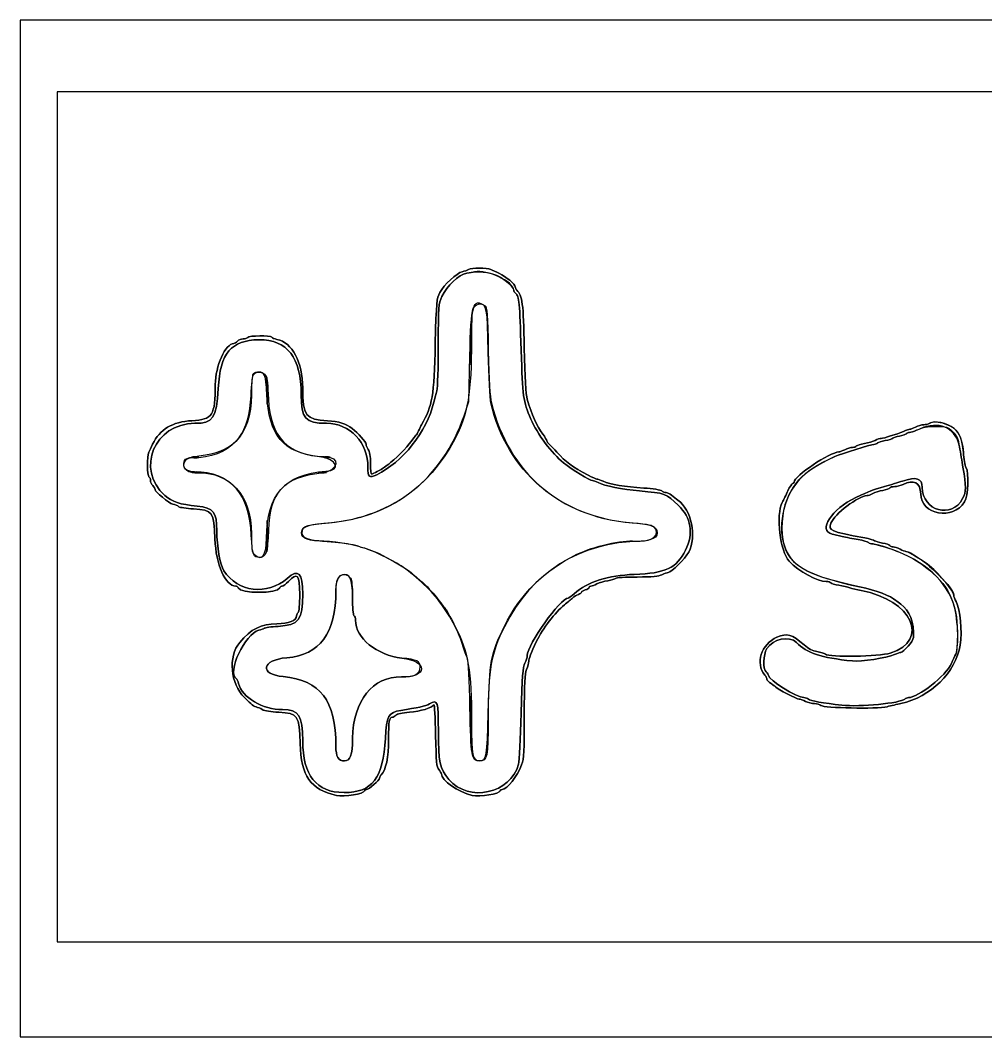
# Model space of a CAD drawing. Header units: millimetres. Extents: x -80 to 0, y -27 to 20.
# Drawn here: x -80 to -59.11, y -27 to -5 of the extents above; entities that cross this region are included whole.
import ezdxf

# ---------------------------------------------------------------- set-up
doc = ezdxf.new("R2010")
doc.units = ezdxf.units.MM
doc.layers.get('0').update_dxf_attribs({"linetype": 'CONTINUOUS'})

msp = doc.modelspace()

# ---------------------------------------------------------------- linework, layer by layer
for p, q in [((-70.289, -13.25), (-70.269, -12.271)), ((-70.395, -13.56), (-70.289, -13.25)), ((-74.655, -15.827), (-74.671, -16.176)), ((-74.645, -16.151), (-74.655, -15.827))]:
    msp.add_line(p, q)
for points in [[(0, -5), (-80, -5), (-80, -27), (0, -27)], [(-79.205, -15.746), (-79.205, -24.945), (-40.058, -24.945), (-0.911, -24.945), (-0.911, -15.746), (-0.911, -6.546), (-40.058, -6.546), (-79.205, -6.546)]]:
    msp.add_lwpolyline(points, close=True)
for points in [[(-70.921, -10.893), (-70.832, -10.725), (-70.553, -10.467), (-70.434, -10.442)], [(-70.434, -10.442), (-70.553, -10.467), (-70.832, -10.725), (-70.921, -10.893)], [(-70.338, -10.476), (-70.509, -10.504), (-70.773, -10.751), (-70.873, -10.976)], [(-70.873, -10.976), (-70.773, -10.751), (-70.509, -10.504), (-70.338, -10.476)], [(-70.434, -10.442), (-70.387, -10.432), (-70.326, -10.411), (-70.299, -10.395)], [(-70.299, -10.395), (-70.326, -10.411), (-70.387, -10.432), (-70.434, -10.442)], [(-70.169, -10.446), (-70.196, -10.452), (-70.272, -10.465), (-70.338, -10.476)], [(-70.338, -10.476), (-70.272, -10.465), (-70.196, -10.452), (-70.169, -10.446)], [(-70.299, -10.395), (-70.236, -10.358), (-69.891, -10.355), (-69.818, -10.391)], [(-69.818, -10.391), (-69.891, -10.355), (-70.236, -10.358), (-70.299, -10.395)], [(-69.321, -10.838), (-69.321, -10.656), (-69.895, -10.39), (-70.169, -10.446)], [(-70.169, -10.446), (-70.054, -10.423), (-69.752, -10.474), (-69.647, -10.535)], [(-69.818, -10.391), (-69.787, -10.406), (-69.702, -10.445), (-69.631, -10.478)], [(-69.631, -10.478), (-69.702, -10.445), (-69.787, -10.406), (-69.818, -10.391)], [(-69.647, -10.535), (-69.502, -10.619), (-69.321, -10.788), (-69.321, -10.838)], [(-69.631, -10.478), (-69.487, -10.545), (-69.288, -10.714), (-69.288, -10.77)], [(-69.288, -10.77), (-69.288, -10.714), (-69.487, -10.545), (-69.631, -10.478)], [(-69.288, -10.77), (-69.288, -10.79), (-69.271, -10.824), (-69.25, -10.844)], [(-69.25, -10.844), (-69.271, -10.824), (-69.288, -10.79), (-69.288, -10.77)], [(-71.018, -11.994), (-70.995, -11.083), (-70.99, -11.024), (-70.921, -10.893)], [(-70.921, -10.893), (-70.99, -11.024), (-70.995, -11.083), (-71.018, -11.994)], [(-70.873, -10.976), (-70.95, -11.149), (-70.952, -11.176), (-70.953, -12.022)], [(-70.953, -12.022), (-70.952, -11.176), (-70.95, -11.149), (-70.873, -10.976)], [(-69.275, -10.914), (-69.3, -10.894), (-69.321, -10.859), (-69.321, -10.838)], [(-69.321, -10.838), (-69.321, -10.859), (-69.3, -10.894), (-69.275, -10.914)], [(-69.159, -12.141), (-69.191, -11.104), (-69.203, -10.974), (-69.275, -10.914)], [(-69.275, -10.914), (-69.203, -10.974), (-69.191, -11.104), (-69.159, -12.141)], [(-69.25, -10.844), (-69.132, -10.963), (-69.112, -11.12), (-69.091, -12.092)], [(-69.091, -12.092), (-69.112, -11.12), (-69.132, -10.963), (-69.25, -10.844)], [(-70.269, -12.271), (-70.247, -11.131), (-70.21, -11.008), (-69.941, -11.178)], [(-70.183, -11.218), (-70.225, -11.278), (-70.234, -11.404), (-70.234, -11.928)], [(-70.057, -11.146), (-70.099, -11.146), (-70.155, -11.178), (-70.183, -11.218)], [(-69.872, -12.186), (-69.893, -11.191), (-69.901, -11.146), (-70.057, -11.146)], [(-69.941, -11.178), (-69.9, -11.203), (-69.888, -11.364), (-69.871, -12.148)], [(-70.242, -11.69), (-70.248, -11.507), (-70.253, -11.666), (-70.253, -12.043)], [(-75.176, -11.896), (-75.133, -11.896), (-75.09, -11.881), (-75.079, -11.863)], [(-75.079, -11.863), (-75.09, -11.881), (-75.133, -11.896), (-75.176, -11.896)], [(-75.079, -11.863), (-75.054, -11.823), (-74.584, -11.82), (-74.559, -11.859)], [(-74.559, -11.859), (-74.584, -11.82), (-75.054, -11.823), (-75.079, -11.863)], [(-74.559, -11.859), (-74.55, -11.875), (-74.499, -11.896), (-74.447, -11.907)], [(-74.447, -11.907), (-74.499, -11.896), (-74.55, -11.875), (-74.559, -11.859)], [(-70.242, -12.376), (-70.237, -12.182), (-70.237, -11.873), (-70.242, -11.69)], [(-75.78, -12.884), (-75.78, -12.49), (-75.557, -11.994), (-75.38, -11.994)], [(-75.38, -11.994), (-75.557, -11.994), (-75.78, -12.49), (-75.78, -12.884)], [(-74.834, -11.915), (-75.437, -11.921), (-75.675, -12.205), (-75.717, -12.969)], [(-75.717, -12.969), (-75.675, -12.205), (-75.437, -11.921), (-74.834, -11.915)], [(-75.38, -11.994), (-75.364, -11.994), (-75.329, -11.972), (-75.302, -11.945)], [(-75.302, -11.945), (-75.329, -11.972), (-75.364, -11.994), (-75.38, -11.994)], [(-75.302, -11.945), (-75.275, -11.918), (-75.219, -11.896), (-75.176, -11.896)], [(-75.176, -11.896), (-75.219, -11.896), (-75.275, -11.918), (-75.302, -11.945)], [(-73.92, -13.1), (-73.92, -12.301), (-74.222, -11.909), (-74.834, -11.915)], [(-74.834, -11.915), (-74.222, -11.909), (-73.92, -12.301), (-73.92, -13.1)], [(-74.447, -11.907), (-74.115, -11.973), (-73.888, -12.4), (-73.888, -12.959)], [(-73.888, -12.959), (-73.888, -12.4), (-74.115, -11.973), (-74.447, -11.907)], [(-71.316, -13.755), (-71.079, -13.337), (-71.047, -13.149), (-71.018, -11.994)], [(-71.018, -11.994), (-71.047, -13.149), (-71.079, -13.337), (-71.316, -13.755)], [(-70.953, -12.022), (-70.953, -12.517), (-70.968, -12.947), (-70.987, -13.021)], [(-70.987, -13.021), (-70.968, -12.947), (-70.953, -12.517), (-70.953, -12.022)], [(-70.234, -11.928), (-70.235, -13.065), (-70.314, -13.535), (-70.596, -14.067)], [(-70.253, -12.043), (-70.253, -12.42), (-70.248, -12.569), (-70.242, -12.376)], [(-69.091, -12.092), (-69.078, -12.73), (-69.057, -13.103), (-69.029, -13.201)], [(-69.029, -13.201), (-69.057, -13.103), (-69.078, -12.73), (-69.091, -12.092)], [(-69.814, -13.281), (-69.835, -13.192), (-69.861, -12.699), (-69.872, -12.186)], [(-69.871, -12.148), (-69.857, -12.814), (-69.837, -13.144), (-69.802, -13.283)], [(-68.949, -13.63), (-69.117, -13.235), (-69.128, -13.158), (-69.159, -12.141)], [(-69.159, -12.141), (-69.128, -13.158), (-69.117, -13.235), (-68.949, -13.63)], [(-75.006, -13.119), (-74.997, -12.886), (-74.975, -12.677), (-74.957, -12.654)], [(-74.946, -12.665), (-74.987, -12.706), (-74.997, -12.796), (-74.997, -13.112)], [(-74.957, -12.654), (-74.902, -12.586), (-74.743, -12.605), (-74.691, -12.687)], [(-74.84, -12.614), (-74.87, -12.614), (-74.918, -12.637), (-74.946, -12.665)], [(-74.666, -13.077), (-74.69, -12.664), (-74.708, -12.616), (-74.84, -12.614)], [(-74.691, -12.687), (-74.66, -12.737), (-74.64, -12.901), (-74.63, -13.202)], [(-74.663, -12.723), (-74.676, -12.702), (-74.683, -12.812), (-74.678, -12.967)], [(-74.644, -13.087), (-74.641, -12.907), (-74.65, -12.744), (-74.663, -12.723)], [(-76.286, -13.666), (-75.838, -13.641), (-75.781, -13.553), (-75.78, -12.884)], [(-75.78, -12.884), (-75.781, -13.553), (-75.838, -13.641), (-76.286, -13.666)], [(-75.717, -12.969), (-75.753, -13.61), (-75.828, -13.723), (-76.221, -13.723)], [(-76.221, -13.723), (-75.828, -13.723), (-75.753, -13.61), (-75.717, -12.969)], [(-74.678, -12.967), (-74.664, -13.397), (-74.648, -13.45), (-74.644, -13.087)], [(-73.888, -12.959), (-73.888, -13.56), (-73.826, -13.642), (-73.35, -13.668)], [(-73.35, -13.668), (-73.826, -13.642), (-73.888, -13.56), (-73.888, -12.959)], [(-74.997, -13.112), (-74.997, -13.977), (-75.466, -14.473), (-76.283, -14.473)], [(-75.994, -14.408), (-75.333, -14.309), (-75.039, -13.925), (-75.006, -13.119)], [(-73.528, -14.448), (-74.327, -14.349), (-74.615, -14.003), (-74.666, -13.077)], [(-73.376, -13.723), (-73.831, -13.723), (-73.92, -13.621), (-73.92, -13.1)], [(-73.92, -13.1), (-73.92, -13.621), (-73.831, -13.723), (-73.376, -13.723)], [(-70.987, -13.021), (-71.006, -13.093), (-71.034, -13.203), (-71.049, -13.266)], [(-71.049, -13.266), (-71.034, -13.203), (-71.006, -13.093), (-70.987, -13.021)], [(-74.63, -13.202), (-74.602, -14.008), (-74.186, -14.436), (-73.427, -14.44)], [(-71.049, -13.266), (-71.207, -13.911), (-71.724, -14.567), (-72.287, -14.837)], [(-72.287, -14.837), (-71.724, -14.567), (-71.207, -13.911), (-71.049, -13.266)], [(-66.814, -15.878), (-68.333, -15.741), (-69.472, -14.755), (-69.814, -13.281)], [(-69.802, -13.283), (-69.421, -14.807), (-68.322, -15.744), (-66.76, -15.875)], [(-69.029, -13.201), (-68.932, -13.536), (-68.819, -13.788), (-68.693, -13.956)], [(-68.693, -13.956), (-68.819, -13.788), (-68.932, -13.536), (-69.029, -13.201)], [(-73.317, -15.875), (-71.909, -15.748), (-70.866, -14.921), (-70.395, -13.56)], [(-68.245, -14.577), (-68.493, -14.382), (-68.812, -13.953), (-68.949, -13.63)], [(-68.949, -13.63), (-68.812, -13.953), (-68.493, -14.382), (-68.245, -14.577)], [(-76.221, -13.723), (-77.097, -13.723), (-77.511, -14.72), (-76.869, -15.285)], [(-76.869, -15.285), (-77.511, -14.72), (-77.097, -13.723), (-76.221, -13.723)], [(-77.136, -14.176), (-76.982, -13.854), (-76.707, -13.689), (-76.286, -13.666)], [(-76.286, -13.666), (-76.707, -13.689), (-76.982, -13.854), (-77.136, -14.176)], [(-72.475, -14.675), (-72.466, -14.144), (-72.864, -13.723), (-73.376, -13.723)], [(-73.376, -13.723), (-72.864, -13.723), (-72.466, -14.144), (-72.475, -14.675)], [(-73.35, -13.668), (-73.107, -13.681), (-72.949, -13.731), (-72.817, -13.835)], [(-72.817, -13.835), (-72.949, -13.731), (-73.107, -13.681), (-73.35, -13.668)], [(-72.817, -13.835), (-72.691, -13.934), (-72.518, -14.131), (-72.517, -14.177)], [(-72.517, -14.177), (-72.518, -14.131), (-72.691, -13.934), (-72.817, -13.835)], [(-71.378, -13.885), (-71.359, -13.841), (-71.331, -13.782), (-71.316, -13.755)], [(-71.316, -13.755), (-71.331, -13.782), (-71.359, -13.841), (-71.378, -13.885)], [(-60.883, -13.897), (-60.826, -13.873), (-60.765, -13.853), (-60.748, -13.853)], [(-60.748, -13.853), (-60.765, -13.853), (-60.826, -13.873), (-60.883, -13.897)], [(-60.748, -13.853), (-60.73, -13.853), (-60.674, -13.831), (-60.622, -13.805)], [(-60.622, -13.805), (-60.674, -13.831), (-60.73, -13.853), (-60.748, -13.853)], [(-60.622, -13.805), (-60.571, -13.778), (-60.492, -13.756), (-60.447, -13.755)], [(-60.447, -13.755), (-60.492, -13.756), (-60.571, -13.778), (-60.622, -13.805)], [(-60.599, -13.873), (-60.432, -13.798), (-60.409, -13.793), (-60.169, -13.791)], [(-60.447, -13.81), (-60.474, -13.819), (-60.542, -13.847), (-60.599, -13.873)], [(-60.447, -13.755), (-60.402, -13.755), (-60.344, -13.74), (-60.317, -13.723)], [(-60.317, -13.723), (-60.344, -13.74), (-60.402, -13.755), (-60.447, -13.755)], [(-59.671, -14.235), (-59.734, -13.857), (-60.06, -13.678), (-60.447, -13.81)], [(-60.317, -13.723), (-60.25, -13.68), (-60.128, -13.683), (-59.99, -13.732)], [(-59.79, -13.838), (-59.951, -13.712), (-60.211, -13.655), (-60.317, -13.723)], [(-60.169, -13.791), (-59.95, -13.788), (-59.934, -13.793), (-59.824, -13.901)], [(-59.99, -13.732), (-59.717, -13.827), (-59.618, -13.98), (-59.588, -14.352)], [(-59.588, -14.352), (-59.61, -14.072), (-59.663, -13.939), (-59.79, -13.838)], [(-70.596, -14.067), (-71.161, -15.135), (-72.1, -15.771), (-73.268, -15.876)], [(-71.539, -14.114), (-71.496, -14.052), (-71.45, -13.993), (-71.437, -13.983)], [(-71.437, -13.983), (-71.45, -13.993), (-71.496, -14.052), (-71.539, -14.114)], [(-71.437, -13.983), (-71.423, -13.974), (-71.397, -13.93), (-71.378, -13.885)], [(-71.378, -13.885), (-71.397, -13.93), (-71.423, -13.974), (-71.437, -13.983)], [(-68.693, -13.956), (-68.643, -14.021), (-68.603, -14.088), (-68.603, -14.104)], [(-68.603, -14.104), (-68.603, -14.088), (-68.643, -14.021), (-68.693, -13.956)], [(-61.494, -14.094), (-61.448, -14.069), (-61.39, -14.049), (-61.365, -14.049)], [(-61.365, -14.049), (-61.39, -14.049), (-61.448, -14.069), (-61.494, -14.094)], [(-61.365, -14.049), (-61.314, -14.049), (-61.034, -13.961), (-60.883, -13.897)], [(-60.883, -13.897), (-61.034, -13.961), (-61.314, -14.049), (-61.365, -14.049)], [(-61.115, -14.048), (-61.124, -14.063), (-61.197, -14.084), (-61.278, -14.096)], [(-61.278, -14.096), (-61.197, -14.084), (-61.124, -14.063), (-61.115, -14.048)], [(-60.969, -14), (-61.041, -14.012), (-61.107, -14.034), (-61.115, -14.048)], [(-61.115, -14.048), (-61.107, -14.034), (-61.041, -14.012), (-60.969, -14)], [(-60.821, -13.948), (-60.831, -13.965), (-60.898, -13.988), (-60.969, -14)], [(-60.969, -14), (-60.898, -13.988), (-60.831, -13.965), (-60.821, -13.948)], [(-60.752, -13.919), (-60.78, -13.919), (-60.811, -13.932), (-60.821, -13.948)], [(-60.821, -13.948), (-60.811, -13.932), (-60.78, -13.919), (-60.752, -13.919)], [(-60.599, -13.873), (-60.656, -13.898), (-60.724, -13.919), (-60.752, -13.919)], [(-60.752, -13.919), (-60.724, -13.919), (-60.656, -13.898), (-60.599, -13.873)], [(-59.824, -13.901), (-59.726, -13.995), (-59.702, -14.049), (-59.671, -14.235)], [(-77.22, -14.351), (-77.205, -14.319), (-77.167, -14.241), (-77.136, -14.176)], [(-77.136, -14.176), (-77.167, -14.241), (-77.205, -14.319), (-77.22, -14.351)], [(-72.517, -14.177), (-72.516, -14.205), (-72.494, -14.257), (-72.468, -14.292)], [(-72.468, -14.292), (-72.494, -14.257), (-72.516, -14.205), (-72.517, -14.177)], [(-72.468, -14.292), (-72.436, -14.334), (-72.42, -14.435), (-72.42, -14.596)], [(-72.42, -14.596), (-72.42, -14.435), (-72.436, -14.334), (-72.468, -14.292)], [(-72.027, -14.604), (-71.913, -14.53), (-71.628, -14.243), (-71.539, -14.114)], [(-71.539, -14.114), (-71.628, -14.243), (-71.913, -14.53), (-72.027, -14.604)], [(-68.603, -14.104), (-68.603, -14.12), (-68.577, -14.155), (-68.546, -14.183)], [(-68.546, -14.183), (-68.577, -14.155), (-68.603, -14.12), (-68.603, -14.104)], [(-68.546, -14.183), (-68.514, -14.211), (-68.443, -14.284), (-68.388, -14.345)], [(-68.388, -14.345), (-68.443, -14.284), (-68.514, -14.211), (-68.546, -14.183)], [(-61.524, -14.18), (-61.586, -14.18), (-62.221, -14.378), (-62.372, -14.444)], [(-62.372, -14.444), (-62.221, -14.378), (-61.586, -14.18), (-61.524, -14.18)], [(-62.283, -14.343), (-62.264, -14.343), (-62.207, -14.321), (-62.155, -14.294)], [(-62.155, -14.294), (-62.207, -14.321), (-62.264, -14.343), (-62.283, -14.343)], [(-62.155, -14.294), (-62.104, -14.267), (-62.03, -14.245), (-61.991, -14.245)], [(-61.991, -14.245), (-62.03, -14.245), (-62.104, -14.267), (-62.155, -14.294)], [(-61.991, -14.245), (-61.951, -14.245), (-61.911, -14.231), (-61.9, -14.214)], [(-61.9, -14.214), (-61.911, -14.231), (-61.951, -14.245), (-61.991, -14.245)], [(-61.9, -14.214), (-61.89, -14.197), (-61.813, -14.173), (-61.73, -14.161)], [(-61.73, -14.161), (-61.813, -14.173), (-61.89, -14.197), (-61.9, -14.214)], [(-61.73, -14.161), (-61.647, -14.148), (-61.541, -14.118), (-61.494, -14.094)], [(-61.494, -14.094), (-61.541, -14.118), (-61.647, -14.148), (-61.73, -14.161)], [(-61.443, -14.149), (-61.454, -14.166), (-61.49, -14.18), (-61.524, -14.18)], [(-61.524, -14.18), (-61.49, -14.18), (-61.454, -14.166), (-61.443, -14.149)], [(-61.278, -14.096), (-61.358, -14.108), (-61.433, -14.132), (-61.443, -14.149)], [(-61.443, -14.149), (-61.433, -14.132), (-61.358, -14.108), (-61.278, -14.096)], [(-59.597, -14.669), (-59.618, -14.552), (-59.65, -14.357), (-59.671, -14.235)], [(-59.671, -14.235), (-59.65, -14.357), (-59.618, -14.552), (-59.597, -14.669)], [(-77.215, -14.881), (-77.255, -14.857), (-77.259, -14.429), (-77.22, -14.351)], [(-77.22, -14.351), (-77.259, -14.429), (-77.255, -14.857), (-77.215, -14.881)], [(-76.283, -14.473), (-76.392, -14.473), (-76.465, -14.537), (-76.465, -14.632)], [(-76.459, -14.593), (-76.447, -14.479), (-76.434, -14.473), (-75.994, -14.408)], [(-76.22, -14.449), (-76.292, -14.449), (-76.318, -14.456), (-76.277, -14.464)], [(-76.277, -14.464), (-76.236, -14.471), (-76.178, -14.471), (-76.147, -14.463)], [(-76.147, -14.463), (-76.115, -14.455), (-76.149, -14.449), (-76.22, -14.449)], [(-73.386, -14.76), (-73.035, -14.735), (-73.145, -14.495), (-73.528, -14.448)], [(-73.427, -14.44), (-73.049, -14.442), (-73.101, -14.757), (-73.486, -14.802)], [(-73.366, -14.448), (-73.429, -14.448), (-73.454, -14.455), (-73.423, -14.463)], [(-73.423, -14.463), (-73.392, -14.471), (-73.34, -14.471), (-73.309, -14.463)], [(-73.309, -14.463), (-73.277, -14.455), (-73.303, -14.448), (-73.366, -14.448)], [(-68.388, -14.345), (-68.193, -14.561), (-68.054, -14.663), (-67.709, -14.846)], [(-67.709, -14.846), (-68.054, -14.663), (-68.193, -14.561), (-68.388, -14.345)], [(-62.372, -14.444), (-63.179, -14.8), (-63.514, -15.253), (-63.514, -15.99)], [(-63.253, -14.994), (-63.253, -14.866), (-62.473, -14.343), (-62.283, -14.343)], [(-62.283, -14.343), (-62.473, -14.343), (-63.253, -14.866), (-63.253, -14.994)], [(-63.149, -14.949), (-62.983, -14.761), (-62.754, -14.612), (-62.372, -14.444)], [(-59.588, -14.352), (-59.576, -14.492), (-59.551, -14.637), (-59.531, -14.673)], [(-59.531, -14.673), (-59.551, -14.637), (-59.576, -14.492), (-59.588, -14.352)], [(-76.465, -14.632), (-76.465, -14.705), (-76.357, -14.767), (-76.228, -14.767)], [(-76.156, -14.8), (-76.372, -14.799), (-76.472, -14.731), (-76.459, -14.593)], [(-72.287, -14.837), (-72.45, -14.915), (-72.479, -14.889), (-72.475, -14.675)], [(-72.475, -14.675), (-72.479, -14.889), (-72.45, -14.915), (-72.287, -14.837)], [(-72.42, -14.596), (-72.42, -14.729), (-72.409, -14.832), (-72.395, -14.826)], [(-72.395, -14.826), (-72.409, -14.832), (-72.42, -14.729), (-72.42, -14.596)], [(-72.273, -14.766), (-72.219, -14.74), (-72.159, -14.704), (-72.138, -14.686)], [(-72.138, -14.686), (-72.159, -14.704), (-72.219, -14.74), (-72.273, -14.766)], [(-72.138, -14.686), (-72.118, -14.668), (-72.068, -14.631), (-72.027, -14.604)], [(-72.027, -14.604), (-72.068, -14.631), (-72.118, -14.668), (-72.138, -14.686)], [(-67.616, -14.963), (-67.669, -14.963), (-68.059, -14.723), (-68.245, -14.577)], [(-68.245, -14.577), (-68.059, -14.723), (-67.669, -14.963), (-67.616, -14.963)], [(-59.605, -15.354), (-59.525, -15.197), (-59.524, -15.099), (-59.597, -14.669)], [(-59.597, -14.669), (-59.524, -15.099), (-59.525, -15.197), (-59.605, -15.354)], [(-59.531, -14.673), (-59.462, -14.804), (-59.482, -15.291), (-59.563, -15.425)], [(-59.563, -15.425), (-59.482, -15.291), (-59.462, -14.804), (-59.531, -14.673)], [(-77.183, -14.962), (-77.183, -14.929), (-77.198, -14.892), (-77.215, -14.881)], [(-77.215, -14.881), (-77.198, -14.892), (-77.183, -14.929), (-77.183, -14.962)], [(-76.188, -14.776), (-76.278, -14.776), (-76.31, -14.783), (-76.261, -14.79)], [(-76.261, -14.79), (-76.211, -14.798), (-76.138, -14.798), (-76.098, -14.79)], [(-76.228, -14.767), (-75.462, -14.767), (-74.997, -15.276), (-74.997, -16.114)], [(-76.098, -14.79), (-76.058, -14.782), (-76.098, -14.776), (-76.188, -14.776)], [(-75, -16.146), (-75.042, -15.261), (-75.437, -14.801), (-76.156, -14.8)], [(-74.671, -16.208), (-74.671, -15.268), (-74.276, -14.823), (-73.386, -14.76)], [(-73.486, -14.802), (-74.306, -14.896), (-74.6, -15.214), (-74.631, -16.039)], [(-73.464, -14.776), (-73.544, -14.776), (-73.578, -14.782), (-73.537, -14.79)], [(-73.537, -14.79), (-73.497, -14.798), (-73.431, -14.798), (-73.39, -14.79)], [(-73.39, -14.79), (-73.35, -14.782), (-73.383, -14.776), (-73.464, -14.776)], [(-72.395, -14.826), (-72.382, -14.819), (-72.327, -14.792), (-72.273, -14.766)], [(-72.273, -14.766), (-72.327, -14.792), (-72.382, -14.819), (-72.395, -14.826)], [(-67.709, -14.846), (-67.621, -14.892), (-67.535, -14.93), (-67.518, -14.93)], [(-67.518, -14.93), (-67.535, -14.93), (-67.621, -14.892), (-67.709, -14.846)], [(-67.518, -14.93), (-67.501, -14.93), (-67.441, -14.951), (-67.385, -14.976)], [(-67.385, -14.976), (-67.441, -14.951), (-67.501, -14.93), (-67.518, -14.93)], [(-63.431, -16.446), (-63.619, -16.023), (-63.489, -15.334), (-63.149, -14.949)], [(-60.907, -14.974), (-60.601, -14.874), (-60.482, -14.912), (-60.48, -15.109)], [(-60.48, -15.109), (-60.482, -14.912), (-60.601, -14.874), (-60.907, -14.974)], [(-77.134, -15.072), (-77.161, -15.045), (-77.183, -14.996), (-77.183, -14.962)], [(-77.183, -14.962), (-77.183, -14.996), (-77.161, -15.045), (-77.134, -15.072)], [(-77.085, -15.153), (-77.085, -15.136), (-77.107, -15.099), (-77.134, -15.072)], [(-77.134, -15.072), (-77.107, -15.099), (-77.085, -15.136), (-77.085, -15.153)], [(-76.696, -15.473), (-76.787, -15.452), (-77.085, -15.206), (-77.085, -15.153)], [(-77.085, -15.153), (-77.085, -15.206), (-76.787, -15.452), (-76.696, -15.473)], [(-67.494, -15.006), (-67.538, -14.982), (-67.593, -14.963), (-67.616, -14.963)], [(-67.616, -14.963), (-67.593, -14.963), (-67.538, -14.982), (-67.494, -15.006)], [(-66.597, -15.187), (-66.972, -15.156), (-67.354, -15.078), (-67.494, -15.006)], [(-67.494, -15.006), (-67.354, -15.078), (-66.972, -15.156), (-66.597, -15.187)], [(-67.385, -14.976), (-67.234, -15.044), (-66.906, -15.099), (-66.506, -15.124)], [(-66.506, -15.124), (-66.906, -15.099), (-67.234, -15.044), (-67.385, -14.976)], [(-66.506, -15.124), (-66.31, -15.137), (-66.138, -15.164), (-66.116, -15.185)], [(-66.116, -15.185), (-66.138, -15.164), (-66.31, -15.137), (-66.506, -15.124)], [(-63.385, -15.183), (-63.346, -15.098), (-63.3, -15.028), (-63.283, -15.028)], [(-63.283, -15.028), (-63.3, -15.028), (-63.346, -15.098), (-63.385, -15.183)], [(-63.283, -15.028), (-63.267, -15.028), (-63.253, -15.013), (-63.253, -14.994)], [(-63.253, -14.994), (-63.253, -15.013), (-63.267, -15.028), (-63.283, -15.028)], [(-61.915, -15.33), (-61.596, -15.18), (-61.583, -15.175), (-61.295, -15.092)], [(-61.295, -15.092), (-61.583, -15.175), (-61.596, -15.18), (-61.915, -15.33)], [(-61.331, -15.175), (-61.404, -15.187), (-61.503, -15.218), (-61.551, -15.243)], [(-61.551, -15.243), (-61.503, -15.218), (-61.404, -15.187), (-61.331, -15.175)], [(-61.18, -15.123), (-61.19, -15.139), (-61.258, -15.163), (-61.331, -15.175)], [(-61.331, -15.175), (-61.258, -15.163), (-61.19, -15.139), (-61.18, -15.123)], [(-61.295, -15.092), (-61.161, -15.053), (-60.986, -15), (-60.907, -14.974)], [(-60.907, -14.974), (-60.986, -15), (-61.161, -15.053), (-61.295, -15.092)], [(-61.073, -15.093), (-61.122, -15.093), (-61.169, -15.106), (-61.18, -15.123)], [(-61.18, -15.123), (-61.169, -15.106), (-61.122, -15.093), (-61.073, -15.093)], [(-60.892, -15.044), (-60.943, -15.071), (-61.025, -15.093), (-61.073, -15.093)], [(-61.073, -15.093), (-61.025, -15.093), (-60.943, -15.071), (-60.892, -15.044)], [(-60.512, -15.25), (-60.513, -15.013), (-60.669, -14.928), (-60.892, -15.044)], [(-60.892, -15.044), (-60.669, -14.928), (-60.513, -15.013), (-60.512, -15.25)], [(-60.48, -15.109), (-60.473, -15.619), (-59.833, -15.799), (-59.605, -15.354)], [(-59.605, -15.354), (-59.833, -15.799), (-60.473, -15.619), (-60.48, -15.109)], [(-76.869, -15.285), (-76.71, -15.425), (-76.55, -15.478), (-76.173, -15.517)], [(-76.173, -15.517), (-76.55, -15.478), (-76.71, -15.425), (-76.869, -15.285)], [(-65.76, -15.494), (-66.01, -15.248), (-66.055, -15.231), (-66.597, -15.187)], [(-66.597, -15.187), (-66.055, -15.231), (-66.01, -15.248), (-65.76, -15.494)], [(-66.116, -15.185), (-66.095, -15.206), (-66.054, -15.224), (-66.024, -15.224)], [(-66.024, -15.224), (-66.054, -15.224), (-66.095, -15.206), (-66.116, -15.185)], [(-66.024, -15.224), (-65.995, -15.224), (-65.94, -15.249), (-65.903, -15.281)], [(-65.903, -15.281), (-65.94, -15.249), (-65.995, -15.224), (-66.024, -15.224)], [(-65.903, -15.281), (-65.866, -15.312), (-65.805, -15.36), (-65.766, -15.387)], [(-65.766, -15.387), (-65.805, -15.36), (-65.866, -15.312), (-65.903, -15.281)], [(-65.766, -15.387), (-65.475, -15.591), (-65.354, -16.175), (-65.533, -16.512)], [(-65.533, -16.512), (-65.354, -16.175), (-65.475, -15.591), (-65.766, -15.387)], [(-63.507, -15.434), (-63.479, -15.381), (-63.424, -15.268), (-63.385, -15.183)], [(-63.385, -15.183), (-63.424, -15.268), (-63.479, -15.381), (-63.507, -15.434)], [(-62.428, -16.12), (-62.746, -16.048), (-62.44, -15.576), (-61.915, -15.33)], [(-61.915, -15.33), (-62.44, -15.576), (-62.746, -16.048), (-62.428, -16.12)], [(-61.671, -15.289), (-61.86, -15.29), (-62.386, -15.69), (-62.453, -15.884)], [(-62.453, -15.884), (-62.386, -15.69), (-61.86, -15.29), (-61.671, -15.289)], [(-61.551, -15.243), (-61.599, -15.268), (-61.653, -15.288), (-61.671, -15.289)], [(-61.671, -15.289), (-61.653, -15.288), (-61.599, -15.268), (-61.551, -15.243)], [(-59.563, -15.425), (-59.807, -15.829), (-60.511, -15.699), (-60.512, -15.25)], [(-60.512, -15.25), (-60.511, -15.699), (-59.807, -15.829), (-59.563, -15.425)], [(-76.569, -15.528), (-76.592, -15.509), (-76.65, -15.484), (-76.696, -15.473)], [(-76.696, -15.473), (-76.65, -15.484), (-76.592, -15.509), (-76.569, -15.528)], [(-76.253, -15.576), (-76.403, -15.568), (-76.545, -15.546), (-76.569, -15.528)], [(-76.569, -15.528), (-76.545, -15.546), (-76.403, -15.568), (-76.253, -15.576)], [(-75.787, -16.226), (-75.806, -15.64), (-75.836, -15.598), (-76.253, -15.576)], [(-76.253, -15.576), (-75.836, -15.598), (-75.806, -15.64), (-75.787, -16.226)], [(-76.173, -15.517), (-75.812, -15.555), (-75.747, -15.636), (-75.747, -16.054)], [(-75.747, -16.054), (-75.747, -15.636), (-75.812, -15.555), (-76.173, -15.517)], [(-65.602, -16.471), (-65.424, -16.102), (-65.477, -15.773), (-65.76, -15.494)], [(-65.76, -15.494), (-65.477, -15.773), (-65.424, -16.102), (-65.602, -16.471)], [(-63.355, -16.71), (-63.557, -16.499), (-63.651, -15.708), (-63.507, -15.434)], [(-63.507, -15.434), (-63.651, -15.708), (-63.557, -16.499), (-63.355, -16.71)], [(-75.747, -16.054), (-75.747, -16.396), (-75.679, -16.777), (-75.594, -16.913)], [(-75.594, -16.913), (-75.679, -16.777), (-75.747, -16.396), (-75.747, -16.054)], [(-74.631, -16.039), (-74.649, -16.511), (-74.685, -16.627), (-74.813, -16.626)], [(-73.536, -16.269), (-73.822, -16.267), (-73.95, -16.185), (-73.902, -16.033)], [(-73.898, -16.041), (-73.936, -16.187), (-73.825, -16.245), (-73.46, -16.271)], [(-73.902, -16.033), (-73.873, -15.942), (-73.778, -15.916), (-73.317, -15.875)], [(-73.268, -15.876), (-73.745, -15.919), (-73.875, -15.953), (-73.898, -16.041)], [(-66.239, -16.036), (-66.269, -15.943), (-66.35, -15.92), (-66.814, -15.878)], [(-66.76, -15.875), (-66.37, -15.908), (-66.33, -15.917), (-66.262, -15.993)], [(-66.691, -16.272), (-66.402, -16.303), (-66.189, -16.192), (-66.239, -16.036)], [(-66.262, -15.993), (-66.133, -16.138), (-66.269, -16.266), (-66.561, -16.273)], [(-63.514, -15.99), (-63.514, -16.714), (-63.173, -16.972), (-61.834, -17.263)], [(-62.453, -15.884), (-62.509, -16.047), (-62.473, -16.062), (-61.721, -16.204)], [(-61.721, -16.204), (-62.473, -16.062), (-62.509, -16.047), (-62.453, -15.884)], [(-75.337, -17.246), (-75.564, -17.246), (-75.769, -16.781), (-75.787, -16.226)], [(-75.787, -16.226), (-75.769, -16.781), (-75.564, -17.246), (-75.337, -17.246)], [(-74.813, -16.626), (-74.965, -16.625), (-74.98, -16.586), (-75, -16.146)], [(-74.997, -16.114), (-74.997, -16.452), (-74.99, -16.503), (-74.932, -16.561)], [(-74.932, -16.561), (-74.773, -16.72), (-74.671, -16.583), (-74.671, -16.208)], [(-74.671, -16.176), (-74.68, -16.368), (-74.676, -16.514), (-74.661, -16.5)], [(-74.661, -16.5), (-74.647, -16.485), (-74.64, -16.328), (-74.645, -16.151)], [(-72.653, -16.395), (-72.739, -16.35), (-73.294, -16.27), (-73.536, -16.269)], [(-73.46, -16.271), (-72.898, -16.31), (-72.792, -16.332), (-72.322, -16.504)], [(-66.561, -16.273), (-67.908, -16.304), (-68.928, -16.943), (-69.523, -18.127)], [(-67.952, -16.559), (-67.592, -16.384), (-66.968, -16.242), (-66.691, -16.272)], [(-62.209, -16.172), (-62.29, -16.152), (-62.388, -16.129), (-62.428, -16.12)], [(-62.428, -16.12), (-62.388, -16.129), (-62.29, -16.152), (-62.209, -16.172)], [(-61.866, -16.24), (-61.974, -16.222), (-62.128, -16.191), (-62.209, -16.172)], [(-62.209, -16.172), (-62.128, -16.191), (-61.974, -16.222), (-61.866, -16.24)], [(-61.64, -16.303), (-61.657, -16.287), (-61.759, -16.258), (-61.866, -16.24)], [(-61.866, -16.24), (-61.759, -16.258), (-61.657, -16.287), (-61.64, -16.303)], [(-61.721, -16.204), (-61.623, -16.223), (-61.528, -16.25), (-61.509, -16.265)], [(-61.509, -16.265), (-61.528, -16.25), (-61.623, -16.223), (-61.721, -16.204)], [(-61.509, -16.265), (-61.49, -16.28), (-61.412, -16.303), (-61.336, -16.316)], [(-61.336, -16.316), (-61.412, -16.303), (-61.49, -16.28), (-61.509, -16.265)], [(-72.537, -16.431), (-72.565, -16.431), (-72.617, -16.415), (-72.653, -16.395)], [(-71.854, -16.75), (-72.128, -16.597), (-72.485, -16.431), (-72.537, -16.431)], [(-66.711, -16.994), (-66.039, -16.971), (-65.786, -16.852), (-65.602, -16.471)], [(-65.602, -16.471), (-65.786, -16.852), (-66.039, -16.971), (-66.711, -16.994)], [(-61.834, -17.263), (-62.919, -17.027), (-63.249, -16.859), (-63.431, -16.446)], [(-61.554, -16.333), (-61.584, -16.333), (-61.623, -16.319), (-61.64, -16.303)], [(-61.64, -16.303), (-61.623, -16.319), (-61.584, -16.333), (-61.554, -16.333)], [(-61.292, -16.399), (-61.406, -16.363), (-61.524, -16.333), (-61.554, -16.333)], [(-61.554, -16.333), (-61.488, -16.333), (-61.127, -16.446), (-60.969, -16.515)], [(-61.336, -16.316), (-61.26, -16.328), (-61.19, -16.352), (-61.18, -16.368)], [(-61.18, -16.368), (-61.19, -16.352), (-61.26, -16.328), (-61.336, -16.316)], [(-59.811, -17.605), (-60.025, -17.045), (-60.517, -16.644), (-61.292, -16.399)], [(-61.18, -16.368), (-61.169, -16.385), (-61.136, -16.398), (-61.106, -16.398)], [(-61.106, -16.398), (-61.136, -16.398), (-61.169, -16.385), (-61.18, -16.368)], [(-61.106, -16.398), (-61.076, -16.398), (-61.009, -16.42), (-60.957, -16.447)], [(-60.957, -16.447), (-61.009, -16.42), (-61.076, -16.398), (-61.106, -16.398)], [(-60.957, -16.447), (-60.906, -16.474), (-60.849, -16.496), (-60.831, -16.496)], [(-60.831, -16.496), (-60.849, -16.496), (-60.906, -16.474), (-60.957, -16.447)], [(-60.831, -16.496), (-60.62, -16.496), (-59.795, -17.251), (-59.795, -17.445)], [(-60.32, -16.805), (-60.424, -16.717), (-60.79, -16.496), (-60.831, -16.496)], [(-72.322, -16.504), (-72.174, -16.557), (-71.641, -16.864), (-71.537, -16.955)], [(-69.518, -18.111), (-69.181, -17.42), (-68.659, -16.903), (-67.952, -16.559)], [(-65.533, -16.512), (-65.608, -16.652), (-65.911, -16.953), (-65.978, -16.953)], [(-65.978, -16.953), (-65.911, -16.953), (-65.608, -16.652), (-65.533, -16.512)], [(-62.555, -17.148), (-62.742, -17.148), (-63.148, -16.926), (-63.355, -16.71)], [(-63.355, -16.71), (-63.148, -16.926), (-62.742, -17.148), (-62.555, -17.148)], [(-60.969, -16.515), (-60.696, -16.636), (-60.614, -16.683), (-60.407, -16.835)], [(-75.594, -16.913), (-75.301, -17.378), (-74.653, -17.457), (-74.221, -17.079)], [(-74.221, -17.079), (-74.653, -17.457), (-75.301, -17.378), (-75.594, -16.913)], [(-71.024, -17.463), (-71.236, -17.21), (-71.619, -16.881), (-71.854, -16.75)], [(-60.407, -16.835), (-59.922, -17.192), (-59.719, -17.607), (-59.717, -18.246)], [(-59.795, -17.445), (-59.795, -17.357), (-60.085, -17.004), (-60.32, -16.805)], [(-74.198, -17.148), (-74.249, -17.202), (-74.31, -17.246), (-74.332, -17.246)], [(-74.332, -17.246), (-74.31, -17.246), (-74.249, -17.202), (-74.198, -17.148)], [(-74.221, -17.079), (-73.978, -16.866), (-73.888, -16.958), (-73.888, -17.419)], [(-73.888, -17.419), (-73.888, -16.958), (-73.978, -16.866), (-74.221, -17.079)], [(-73.953, -17.424), (-73.953, -16.998), (-74.002, -16.944), (-74.198, -17.148)], [(-74.198, -17.148), (-74.002, -16.944), (-73.953, -16.998), (-73.953, -17.424)], [(-73.17, -17.348), (-73.17, -17.024), (-73.007, -16.885), (-72.852, -17.078)], [(-73.04, -17.01), (-73.136, -17.04), (-73.17, -17.129), (-73.17, -17.348)], [(-72.811, -17.495), (-72.811, -17.072), (-72.866, -16.956), (-73.04, -17.01)], [(-72.852, -17.078), (-72.825, -17.111), (-72.811, -17.25), (-72.811, -17.495)], [(-71.537, -16.955), (-71.493, -16.993), (-71.388, -17.085), (-71.302, -17.158)], [(-71.302, -17.158), (-71.217, -17.231), (-71.078, -17.38), (-70.993, -17.489)], [(-68.015, -17.413), (-67.716, -17.153), (-67.282, -17.013), (-66.711, -16.994)], [(-66.711, -16.994), (-67.282, -17.013), (-67.716, -17.153), (-68.015, -17.413)], [(-67.281, -17.13), (-67.362, -17.143), (-67.469, -17.173), (-67.518, -17.199)], [(-67.518, -17.199), (-67.469, -17.173), (-67.362, -17.143), (-67.281, -17.13)], [(-67.116, -17.079), (-67.126, -17.095), (-67.2, -17.118), (-67.281, -17.13)], [(-67.281, -17.13), (-67.2, -17.118), (-67.126, -17.095), (-67.116, -17.079)], [(-66.652, -17.05), (-66.897, -17.05), (-67.106, -17.063), (-67.116, -17.079)], [(-67.116, -17.079), (-67.106, -17.063), (-66.897, -17.05), (-66.652, -17.05)], [(-66.112, -17.001), (-66.181, -17.038), (-66.319, -17.05), (-66.652, -17.05)], [(-66.652, -17.05), (-66.319, -17.05), (-66.181, -17.038), (-66.112, -17.001)], [(-65.978, -16.953), (-66, -16.953), (-66.06, -16.975), (-66.112, -17.001)], [(-66.112, -17.001), (-66.06, -16.975), (-66, -16.953), (-65.978, -16.953)], [(-62.455, -17.179), (-62.465, -17.162), (-62.51, -17.148), (-62.555, -17.148)], [(-62.555, -17.148), (-62.51, -17.148), (-62.465, -17.162), (-62.455, -17.179)], [(-75.285, -17.281), (-75.291, -17.262), (-75.315, -17.246), (-75.337, -17.246)], [(-75.337, -17.246), (-75.315, -17.246), (-75.291, -17.262), (-75.285, -17.281)], [(-74.383, -17.281), (-74.428, -17.415), (-75.24, -17.415), (-75.285, -17.281)], [(-75.285, -17.281), (-75.24, -17.415), (-74.428, -17.415), (-74.383, -17.281)], [(-74.332, -17.246), (-74.354, -17.246), (-74.377, -17.262), (-74.383, -17.281)], [(-74.383, -17.281), (-74.377, -17.262), (-74.354, -17.246), (-74.332, -17.246)], [(-74.233, -18.798), (-73.512, -18.736), (-73.17, -18.271), (-73.17, -17.348)], [(-73.17, -17.348), (-73.17, -18.271), (-73.512, -18.736), (-74.233, -18.798)], [(-67.853, -17.378), (-67.853, -17.393), (-67.883, -17.415), (-67.921, -17.427)], [(-67.921, -17.427), (-67.883, -17.415), (-67.853, -17.393), (-67.853, -17.378)], [(-67.771, -17.331), (-67.816, -17.342), (-67.853, -17.363), (-67.853, -17.378)], [(-67.853, -17.378), (-67.853, -17.363), (-67.816, -17.342), (-67.771, -17.331)], [(-67.69, -17.278), (-67.69, -17.296), (-67.726, -17.319), (-67.771, -17.331)], [(-67.771, -17.331), (-67.726, -17.319), (-67.69, -17.296), (-67.69, -17.278)], [(-67.649, -17.246), (-67.671, -17.246), (-67.69, -17.261), (-67.69, -17.278)], [(-67.69, -17.278), (-67.69, -17.261), (-67.671, -17.246), (-67.649, -17.246)], [(-67.518, -17.199), (-67.568, -17.225), (-67.626, -17.246), (-67.649, -17.246)], [(-67.649, -17.246), (-67.626, -17.246), (-67.568, -17.225), (-67.518, -17.199)], [(-62.282, -17.23), (-62.366, -17.219), (-62.444, -17.196), (-62.455, -17.179)], [(-62.455, -17.179), (-62.444, -17.196), (-62.366, -17.219), (-62.282, -17.23)], [(-62.045, -17.282), (-62.091, -17.265), (-62.197, -17.242), (-62.282, -17.23)], [(-62.282, -17.23), (-62.197, -17.242), (-62.091, -17.265), (-62.045, -17.282)], [(-61.801, -17.343), (-61.89, -17.327), (-62, -17.299), (-62.045, -17.282)], [(-62.045, -17.282), (-62, -17.299), (-61.89, -17.327), (-61.801, -17.343)], [(-61.834, -17.263), (-61.475, -17.341), (-61.154, -17.46), (-61.047, -17.556)], [(-61.047, -17.556), (-61.154, -17.46), (-61.475, -17.341), (-61.834, -17.263)], [(-61.171, -18.698), (-60.295, -18.421), (-60.701, -17.547), (-61.801, -17.343)], [(-61.801, -17.343), (-60.701, -17.547), (-60.295, -18.421), (-61.171, -18.698)], [(-73.888, -17.419), (-73.888, -17.981), (-73.97, -18.089), (-74.422, -18.118)], [(-74.422, -18.118), (-73.97, -18.089), (-73.888, -17.981), (-73.888, -17.419)], [(-73.986, -17.817), (-73.967, -17.805), (-73.953, -17.637), (-73.953, -17.424)], [(-73.953, -17.424), (-73.953, -17.637), (-73.967, -17.805), (-73.986, -17.817)], [(-72.811, -17.495), (-72.811, -17.705), (-72.797, -17.871), (-72.779, -17.882)], [(-72.779, -17.882), (-72.797, -17.871), (-72.811, -17.705), (-72.811, -17.495)], [(-70.428, -18.513), (-70.54, -18.161), (-70.751, -17.789), (-71.024, -17.463)], [(-70.993, -17.489), (-70.909, -17.598), (-70.824, -17.703), (-70.804, -17.723)], [(-69.027, -18.748), (-69.027, -18.515), (-68.309, -17.507), (-68.143, -17.507)], [(-68.143, -17.507), (-68.309, -17.507), (-69.027, -18.515), (-69.027, -18.748)], [(-68.044, -17.502), (-68.075, -17.532), (-68.155, -17.6), (-68.224, -17.654)], [(-68.224, -17.654), (-68.155, -17.6), (-68.075, -17.532), (-68.044, -17.502)], [(-68.143, -17.507), (-68.132, -17.507), (-68.074, -17.465), (-68.015, -17.413)], [(-68.015, -17.413), (-68.074, -17.465), (-68.132, -17.507), (-68.143, -17.507)], [(-67.921, -17.427), (-67.959, -17.439), (-68.014, -17.473), (-68.044, -17.502)], [(-68.044, -17.502), (-68.014, -17.473), (-67.959, -17.439), (-67.921, -17.427)], [(-61.047, -17.556), (-61.026, -17.574), (-60.978, -17.611), (-60.939, -17.638)], [(-60.939, -17.638), (-60.978, -17.611), (-61.026, -17.574), (-61.047, -17.556)], [(-59.795, -17.445), (-59.795, -17.47), (-59.773, -17.532), (-59.746, -17.583)], [(-59.746, -17.583), (-59.773, -17.532), (-59.795, -17.47), (-59.795, -17.445)], [(-59.746, -17.583), (-59.652, -17.764), (-59.609, -18.215), (-59.658, -18.526)], [(-59.658, -18.526), (-59.609, -18.215), (-59.652, -17.764), (-59.746, -17.583)], [(-74.019, -17.892), (-74.018, -17.862), (-74.004, -17.828), (-73.986, -17.817)], [(-73.986, -17.817), (-74.004, -17.828), (-74.018, -17.862), (-74.019, -17.892)], [(-70.804, -17.723), (-70.785, -17.743), (-70.693, -17.912), (-70.599, -18.098)], [(-68.224, -17.654), (-68.42, -17.809), (-68.701, -18.175), (-68.824, -18.437)], [(-68.824, -18.437), (-68.701, -18.175), (-68.42, -17.809), (-68.224, -17.654)], [(-60.939, -17.638), (-60.754, -17.766), (-60.649, -18.045), (-60.67, -18.358)], [(-60.67, -18.358), (-60.649, -18.045), (-60.754, -17.766), (-60.939, -17.638)], [(-59.753, -18.719), (-59.672, -18.556), (-59.708, -17.875), (-59.811, -17.605)], [(-74.447, -18.062), (-74.199, -18.062), (-74.019, -17.991), (-74.019, -17.892)], [(-74.019, -17.892), (-74.019, -17.991), (-74.199, -18.062), (-74.447, -18.062)], [(-72.779, -17.882), (-72.761, -17.893), (-72.746, -17.94), (-72.746, -17.987)], [(-72.746, -17.987), (-72.746, -17.94), (-72.761, -17.893), (-72.779, -17.882)], [(-72.746, -17.987), (-72.746, -18.368), (-72.281, -18.747), (-71.743, -18.804)], [(-71.743, -18.804), (-72.281, -18.747), (-72.746, -18.368), (-72.746, -17.987)], [(-74.834, -18.203), (-75.138, -18.275), (-75.536, -19.121), (-75.327, -19.25)], [(-75.327, -19.25), (-75.536, -19.121), (-75.138, -18.275), (-74.834, -18.203)], [(-75.25, -18.466), (-75.009, -18.177), (-74.782, -18.062), (-74.447, -18.062)], [(-74.447, -18.062), (-74.782, -18.062), (-75.009, -18.177), (-75.25, -18.466)], [(-74.72, -18.159), (-74.738, -18.172), (-74.789, -18.192), (-74.834, -18.203)], [(-74.834, -18.203), (-74.789, -18.192), (-74.738, -18.172), (-74.72, -18.159)], [(-74.422, -18.118), (-74.568, -18.128), (-74.702, -18.146), (-74.72, -18.159)], [(-74.72, -18.159), (-74.702, -18.146), (-74.568, -18.128), (-74.422, -18.118)], [(-70.599, -18.098), (-70.3, -18.692), (-70.235, -19.064), (-70.234, -20.184)], [(-69.523, -18.127), (-69.808, -18.694), (-69.875, -19.069), (-69.875, -20.092)], [(-69.871, -19.991), (-69.846, -18.857), (-69.824, -18.738), (-69.518, -18.111)], [(-59.717, -18.246), (-59.716, -18.482), (-59.731, -18.674), (-59.753, -18.719)], [(-75.149, -19.66), (-75.457, -19.356), (-75.506, -18.776), (-75.25, -18.466)], [(-75.25, -18.466), (-75.506, -18.776), (-75.457, -19.356), (-75.149, -19.66)], [(-68.824, -18.437), (-68.955, -18.715), (-68.994, -18.816), (-68.994, -18.874)], [(-68.994, -18.874), (-68.994, -18.816), (-68.955, -18.715), (-68.824, -18.437)], [(-63.884, -19.173), (-64.098, -18.923), (-63.964, -18.5), (-63.624, -18.354)], [(-63.624, -18.354), (-63.964, -18.5), (-64.098, -18.923), (-63.884, -19.173)], [(-63.203, -18.466), (-63.353, -18.316), (-63.712, -18.392), (-63.841, -18.601)], [(-63.841, -18.601), (-63.712, -18.392), (-63.353, -18.316), (-63.203, -18.466)], [(-63.624, -18.354), (-63.404, -18.259), (-63.298, -18.289), (-63.033, -18.52)], [(-63.033, -18.52), (-63.298, -18.289), (-63.404, -18.259), (-63.624, -18.354)], [(-61.989, -18.868), (-62.672, -18.797), (-62.971, -18.698), (-63.203, -18.466)], [(-63.203, -18.466), (-62.971, -18.698), (-62.672, -18.797), (-61.989, -18.868)], [(-60.67, -18.358), (-60.675, -18.439), (-60.881, -18.682), (-60.945, -18.682)], [(-60.945, -18.682), (-60.881, -18.682), (-60.675, -18.439), (-60.67, -18.358)], [(-70.323, -18.812), (-70.343, -18.767), (-70.39, -18.633), (-70.428, -18.513)], [(-63.841, -18.601), (-63.921, -18.731), (-63.931, -19.044), (-63.856, -19.106)], [(-63.856, -19.106), (-63.931, -19.044), (-63.921, -18.731), (-63.841, -18.601)], [(-63.033, -18.52), (-62.941, -18.6), (-62.848, -18.648), (-62.757, -18.663)], [(-62.757, -18.663), (-62.848, -18.648), (-62.941, -18.6), (-63.033, -18.52)], [(-62.757, -18.663), (-62.682, -18.675), (-62.6, -18.701), (-62.575, -18.721)], [(-62.575, -18.721), (-62.6, -18.701), (-62.682, -18.675), (-62.757, -18.663)], [(-62.575, -18.721), (-62.49, -18.792), (-61.411, -18.774), (-61.171, -18.698)], [(-61.171, -18.698), (-61.411, -18.774), (-62.49, -18.792), (-62.575, -18.721)], [(-60.945, -18.682), (-60.962, -18.682), (-61.022, -18.703), (-61.078, -18.728)], [(-61.078, -18.728), (-61.022, -18.703), (-60.962, -18.682), (-60.945, -18.682)], [(-59.658, -18.526), (-59.749, -19.111), (-60.297, -19.651), (-60.941, -19.789)], [(-60.941, -19.789), (-60.297, -19.651), (-59.749, -19.111), (-59.658, -18.526)], [(-74.308, -19.206), (-74.835, -19.16), (-74.777, -18.844), (-74.233, -18.798)], [(-74.233, -18.798), (-74.777, -18.844), (-74.835, -19.16), (-74.308, -19.206)], [(-71.743, -18.804), (-71.172, -18.865), (-71.179, -19.232), (-71.751, -19.213)], [(-71.343, -18.996), (-71.343, -18.875), (-71.418, -18.839), (-71.743, -18.804)], [(-70.269, -19.874), (-70.28, -19.285), (-70.302, -18.861), (-70.323, -18.812)], [(-69.159, -20), (-69.137, -19.201), (-69.122, -18.999), (-69.079, -18.916)], [(-69.079, -18.916), (-69.122, -18.999), (-69.137, -19.201), (-69.159, -20)], [(-69.079, -18.916), (-69.051, -18.861), (-69.027, -18.785), (-69.027, -18.748)], [(-69.027, -18.748), (-69.027, -18.785), (-69.051, -18.861), (-69.079, -18.916)], [(-68.994, -18.874), (-68.994, -18.907), (-69.016, -18.987), (-69.043, -19.052)], [(-69.043, -19.052), (-69.016, -18.987), (-68.994, -18.907), (-68.994, -18.874)], [(-61.078, -18.728), (-61.241, -18.802), (-61.8, -18.887), (-61.989, -18.868)], [(-61.989, -18.868), (-61.8, -18.887), (-61.241, -18.802), (-61.078, -18.728)], [(-59.847, -18.922), (-59.816, -18.852), (-59.774, -18.761), (-59.753, -18.719)], [(-59.753, -18.719), (-59.774, -18.761), (-59.816, -18.852), (-59.847, -18.922)], [(-71.751, -19.213), (-71.481, -19.222), (-71.343, -19.149), (-71.343, -18.996)], [(-69.043, -19.052), (-69.083, -19.146), (-69.092, -19.342), (-69.092, -20.06)], [(-69.092, -20.06), (-69.092, -19.342), (-69.083, -19.146), (-69.043, -19.052)], [(-63.856, -19.106), (-63.829, -19.128), (-63.807, -19.164), (-63.807, -19.185)], [(-63.807, -19.185), (-63.807, -19.164), (-63.829, -19.128), (-63.856, -19.106)], [(-60.779, -19.66), (-60.562, -19.66), (-59.967, -19.189), (-59.847, -18.922)], [(-59.847, -18.922), (-59.967, -19.189), (-60.562, -19.66), (-60.779, -19.66)], [(-75.327, -19.25), (-75.311, -19.26), (-75.288, -19.307), (-75.276, -19.355)], [(-75.276, -19.355), (-75.288, -19.307), (-75.311, -19.26), (-75.327, -19.25)], [(-75.276, -19.355), (-75.2, -19.658), (-74.757, -19.921), (-74.323, -19.921)], [(-74.323, -19.921), (-74.757, -19.921), (-75.2, -19.658), (-75.276, -19.355)], [(-73.17, -20.707), (-73.17, -19.726), (-73.511, -19.277), (-74.308, -19.206)], [(-74.308, -19.206), (-73.511, -19.277), (-73.17, -19.726), (-73.17, -20.707)], [(-71.751, -19.213), (-72.37, -19.192), (-72.798, -19.73), (-72.809, -20.541)], [(-72.809, -20.541), (-72.798, -19.73), (-72.37, -19.192), (-71.751, -19.213)], [(-63.84, -19.263), (-63.84, -19.242), (-63.86, -19.202), (-63.884, -19.173)], [(-63.884, -19.173), (-63.86, -19.202), (-63.84, -19.242), (-63.84, -19.263)], [(-63.75, -19.357), (-63.8, -19.326), (-63.84, -19.283), (-63.84, -19.263)], [(-63.84, -19.263), (-63.84, -19.283), (-63.8, -19.326), (-63.75, -19.357)], [(-63.807, -19.185), (-63.807, -19.279), (-63.191, -19.66), (-63.039, -19.66)], [(-63.039, -19.66), (-63.191, -19.66), (-63.807, -19.279), (-63.807, -19.185)], [(-63.644, -19.436), (-63.653, -19.424), (-63.701, -19.388), (-63.75, -19.357)], [(-63.75, -19.357), (-63.701, -19.388), (-63.653, -19.424), (-63.644, -19.436)], [(-63.144, -19.693), (-63.191, -19.693), (-63.614, -19.475), (-63.644, -19.436)], [(-63.644, -19.436), (-63.614, -19.475), (-63.191, -19.693), (-63.144, -19.693)], [(-74.864, -19.872), (-74.953, -19.845), (-74.985, -19.821), (-75.149, -19.66)], [(-75.149, -19.66), (-74.985, -19.821), (-74.953, -19.845), (-74.864, -19.872)], [(-71.767, -19.937), (-71.41, -19.885), (-71.219, -19.842), (-71.143, -19.798)], [(-71.143, -19.798), (-71.219, -19.842), (-71.41, -19.885), (-71.767, -19.937)], [(-71.143, -19.798), (-70.963, -19.694), (-70.952, -19.729), (-70.952, -20.385)], [(-70.952, -20.385), (-70.952, -19.729), (-70.963, -19.694), (-71.143, -19.798)], [(-70.242, -19.717), (-70.248, -19.515), (-70.253, -19.681), (-70.253, -20.084)], [(-70.242, -20.451), (-70.237, -20.249), (-70.237, -19.919), (-70.242, -19.717)], [(-63.004, -19.742), (-63.055, -19.715), (-63.118, -19.693), (-63.144, -19.693)], [(-63.144, -19.693), (-63.118, -19.693), (-63.055, -19.715), (-63.004, -19.742)], [(-63.039, -19.66), (-63.002, -19.66), (-62.958, -19.674), (-62.941, -19.691)], [(-62.941, -19.691), (-62.958, -19.674), (-63.002, -19.66), (-63.039, -19.66)], [(-62.811, -19.791), (-62.865, -19.79), (-62.952, -19.769), (-63.004, -19.742)], [(-63.004, -19.742), (-62.952, -19.769), (-62.865, -19.79), (-62.811, -19.791)], [(-62.941, -19.691), (-62.903, -19.729), (-62.617, -19.782), (-62.22, -19.824)], [(-62.22, -19.824), (-62.617, -19.782), (-62.903, -19.729), (-62.941, -19.691)], [(-62.67, -19.832), (-62.693, -19.809), (-62.756, -19.791), (-62.811, -19.791)], [(-62.811, -19.791), (-62.756, -19.791), (-62.693, -19.809), (-62.67, -19.832)], [(-62.22, -19.824), (-61.825, -19.866), (-60.946, -19.781), (-60.857, -19.691)], [(-60.857, -19.691), (-60.946, -19.781), (-61.825, -19.866), (-62.22, -19.824)], [(-60.941, -19.789), (-61.019, -19.806), (-61.154, -19.837), (-61.24, -19.857)], [(-61.24, -19.857), (-61.154, -19.837), (-61.019, -19.806), (-60.941, -19.789)], [(-60.857, -19.691), (-60.84, -19.674), (-60.805, -19.66), (-60.779, -19.66)], [(-60.779, -19.66), (-60.805, -19.66), (-60.84, -19.674), (-60.857, -19.691)], [(-74.744, -19.929), (-74.767, -19.911), (-74.82, -19.886), (-74.864, -19.872)], [(-74.864, -19.872), (-74.82, -19.886), (-74.767, -19.911), (-74.744, -19.929)], [(-74.408, -19.979), (-74.57, -19.97), (-74.722, -19.947), (-74.744, -19.929)], [(-74.744, -19.929), (-74.722, -19.947), (-74.57, -19.97), (-74.408, -19.979)], [(-73.945, -20.655), (-73.965, -20.035), (-73.987, -20.003), (-74.408, -19.979)], [(-74.408, -19.979), (-73.987, -20.003), (-73.965, -20.035), (-73.945, -20.655)], [(-74.323, -19.921), (-73.973, -19.921), (-73.888, -20.053), (-73.888, -20.594)], [(-73.888, -20.594), (-73.888, -20.053), (-73.973, -19.921), (-74.323, -19.921)], [(-72.099, -20.545), (-72.072, -20.056), (-72.029, -19.976), (-71.767, -19.937)], [(-71.767, -19.937), (-72.029, -19.976), (-72.072, -20.056), (-72.099, -20.545)], [(-71.579, -19.977), (-71.731, -19.988), (-71.847, -20.014), (-71.869, -20.04)], [(-71.869, -20.04), (-71.847, -20.014), (-71.731, -19.988), (-71.579, -19.977)], [(-71.046, -19.816), (-71.088, -19.883), (-71.335, -19.958), (-71.579, -19.977)], [(-71.579, -19.977), (-71.335, -19.958), (-71.088, -19.883), (-71.046, -19.816)], [(-71.011, -20.471), (-71.019, -20.093), (-71.035, -19.798), (-71.046, -19.816)], [(-71.046, -19.816), (-71.035, -19.798), (-71.019, -20.093), (-71.011, -20.471)], [(-70.07, -21.03), (-70.231, -21.03), (-70.249, -20.927), (-70.269, -19.874)], [(-70.058, -21.03), (-69.909, -21.03), (-69.893, -20.94), (-69.871, -19.991)], [(-69.217, -21.101), (-69.199, -21.036), (-69.173, -20.54), (-69.159, -20)], [(-69.159, -20), (-69.173, -20.54), (-69.199, -21.036), (-69.217, -21.101)], [(-61.24, -19.857), (-61.456, -19.909), (-62.614, -19.888), (-62.67, -19.832)], [(-62.67, -19.832), (-62.614, -19.888), (-61.456, -19.909), (-61.24, -19.857)], [(-71.947, -20.084), (-72.015, -20.084), (-72.028, -20.166), (-72.028, -20.569)], [(-72.028, -20.569), (-72.028, -20.166), (-72.015, -20.084), (-71.947, -20.084)], [(-71.869, -20.04), (-71.889, -20.064), (-71.925, -20.084), (-71.947, -20.084)], [(-71.947, -20.084), (-71.925, -20.084), (-71.889, -20.064), (-71.869, -20.04)], [(-70.253, -20.084), (-70.253, -20.488), (-70.248, -20.653), (-70.242, -20.451)], [(-70.234, -20.184), (-70.234, -20.925), (-70.212, -21.03), (-70.058, -21.03)], [(-69.875, -20.092), (-69.875, -20.968), (-69.888, -21.03), (-70.07, -21.03)], [(-69.092, -20.06), (-69.092, -20.826), (-69.1, -20.974), (-69.149, -21.113)], [(-69.149, -21.113), (-69.1, -20.974), (-69.092, -20.826), (-69.092, -20.06)], [(-70.952, -20.385), (-70.952, -21.054), (-70.92, -21.197), (-70.722, -21.433)], [(-70.722, -21.433), (-70.92, -21.197), (-70.952, -21.054), (-70.952, -20.385)], [(-73.157, -21.778), (-73.725, -21.646), (-73.923, -21.364), (-73.945, -20.655)], [(-73.945, -20.655), (-73.923, -21.364), (-73.725, -21.646), (-73.157, -21.778)], [(-73.888, -20.594), (-73.888, -21.343), (-73.592, -21.714), (-72.994, -21.715)], [(-72.994, -21.715), (-73.592, -21.714), (-73.888, -21.343), (-73.888, -20.594)], [(-72.994, -21.715), (-72.383, -21.716), (-72.145, -21.406), (-72.099, -20.545)], [(-72.099, -20.545), (-72.145, -21.406), (-72.383, -21.716), (-72.994, -21.715)], [(-72.809, -20.541), (-72.815, -20.913), (-72.856, -21.03), (-72.981, -21.03)], [(-72.981, -21.03), (-72.856, -21.03), (-72.815, -20.913), (-72.809, -20.541)], [(-72.028, -20.569), (-72.028, -20.95), (-72.087, -21.233), (-72.187, -21.332)], [(-72.187, -21.332), (-72.087, -21.233), (-72.028, -20.95), (-72.028, -20.569)], [(-70.942, -21.219), (-70.99, -21.166), (-70.999, -21.059), (-71.011, -20.471)], [(-71.011, -20.471), (-70.999, -21.059), (-70.99, -21.166), (-70.942, -21.219)], [(-72.981, -21.03), (-73.118, -21.03), (-73.17, -20.941), (-73.17, -20.707)], [(-73.17, -20.707), (-73.17, -20.941), (-73.118, -21.03), (-72.981, -21.03)], [(-70.722, -21.433), (-70.296, -21.94), (-69.381, -21.739), (-69.217, -21.101)], [(-69.217, -21.101), (-69.381, -21.739), (-70.296, -21.94), (-70.722, -21.433)], [(-69.149, -21.113), (-69.239, -21.366), (-69.46, -21.646), (-69.574, -21.649)], [(-69.574, -21.649), (-69.46, -21.646), (-69.239, -21.366), (-69.149, -21.113)], [(-72.187, -21.332), (-72.207, -21.353), (-72.224, -21.384), (-72.224, -21.401)], [(-72.224, -21.401), (-72.224, -21.384), (-72.207, -21.353), (-72.187, -21.332)], [(-70.887, -21.313), (-70.887, -21.295), (-70.912, -21.253), (-70.942, -21.219)], [(-70.942, -21.219), (-70.912, -21.253), (-70.887, -21.295), (-70.887, -21.313)], [(-70.221, -21.778), (-70.522, -21.708), (-70.887, -21.453), (-70.887, -21.313)], [(-70.887, -21.313), (-70.887, -21.453), (-70.522, -21.708), (-70.221, -21.778)], [(-72.224, -21.401), (-72.224, -21.445), (-72.46, -21.65), (-72.51, -21.65)], [(-72.51, -21.65), (-72.46, -21.65), (-72.224, -21.445), (-72.224, -21.401)], [(-72.55, -21.679), (-72.55, -21.744), (-72.992, -21.817), (-73.157, -21.778)], [(-73.157, -21.778), (-72.992, -21.817), (-72.55, -21.744), (-72.55, -21.679)], [(-72.51, -21.65), (-72.532, -21.65), (-72.55, -21.663), (-72.55, -21.679)], [(-72.55, -21.679), (-72.55, -21.663), (-72.532, -21.65), (-72.51, -21.65)], [(-69.614, -21.679), (-69.614, -21.744), (-70.056, -21.817), (-70.221, -21.778)], [(-70.221, -21.778), (-70.056, -21.817), (-69.614, -21.744), (-69.614, -21.679)], [(-69.574, -21.649), (-69.596, -21.65), (-69.614, -21.663), (-69.614, -21.679)], [(-69.614, -21.679), (-69.614, -21.663), (-69.596, -21.65), (-69.574, -21.649)]]:
    msp.add_open_spline(points, degree=3)

doc.saveas('drawing.dxf')
